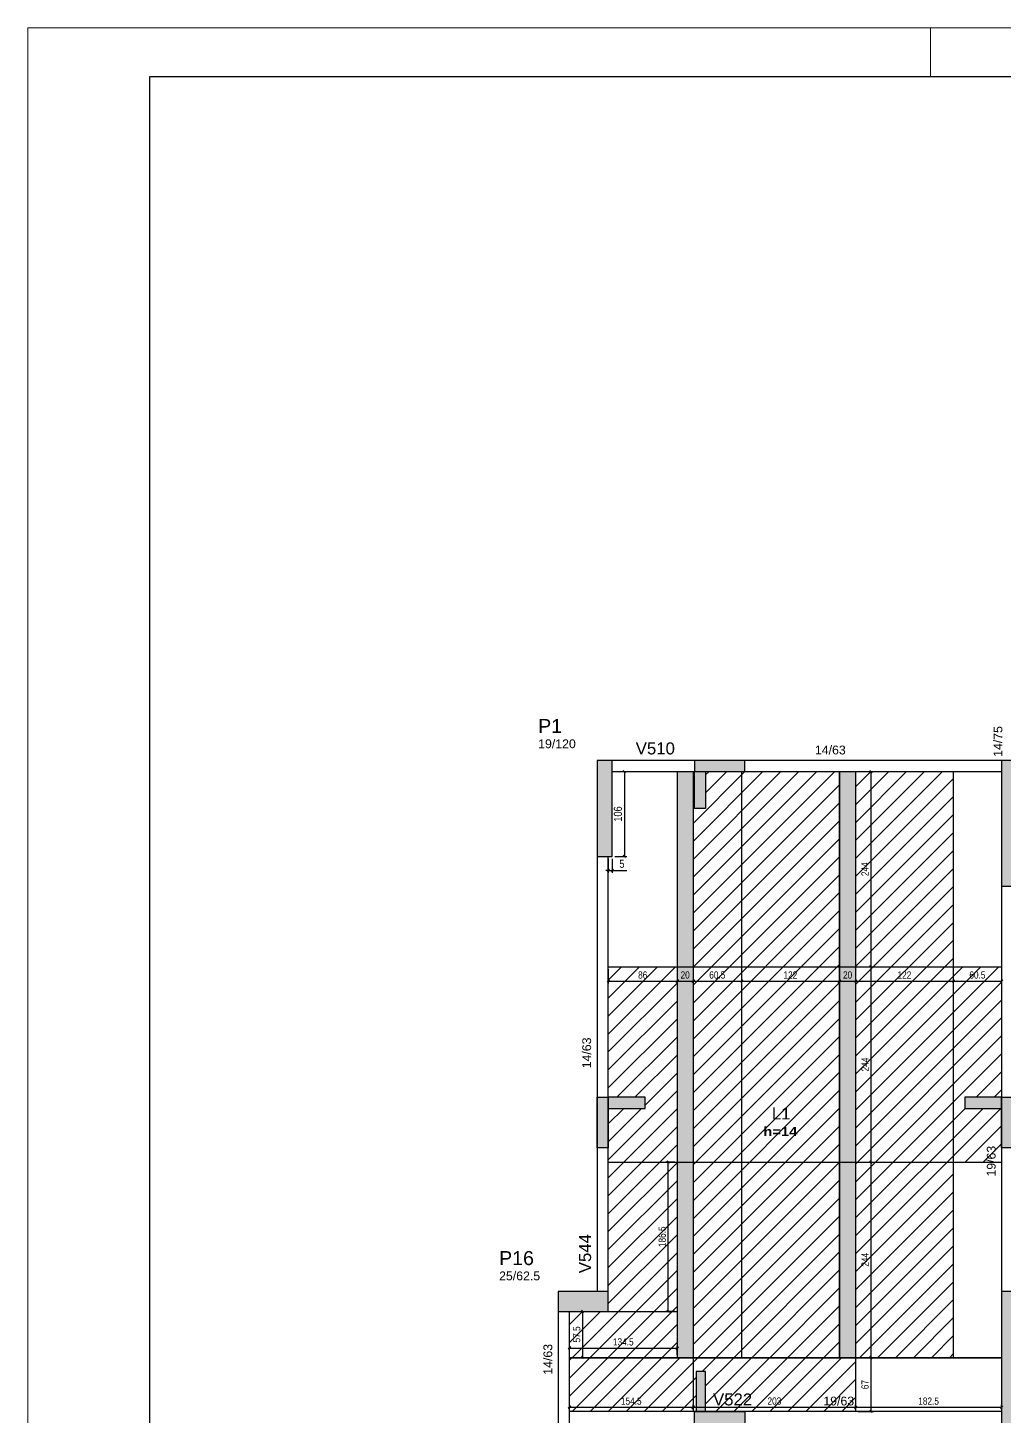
# Model space of a CAD drawing. Extents: x 3022 to 8661, y -614 to 3008.
# Drawn here: x 3023 to 4243, y 1273 to 3008 of the extents above; entities that cross this region are included whole.
import ezdxf

# ---------------------------------------------------------------- set-up
doc = ezdxf.new("R2010")
doc.units = 0
doc.header["$PDMODE"] = 34
for name, color, linetype in [('COTA', 241, 'Continuous'), ('MTH-DIM-PILAR', 3, 'Continuous'), ('MTH-DIM-VIGA', 3, 'Continuous'), ('MTH-FACE-VIGA', 7, 'Continuous'), ('MTH-LINHA-SEÇÃO', 16, 'Continuous'), ('MTH-PILAR-SEGUE', 5, 'Continuous'), ('MTH-SOMBRA21', 150, 'Continuous'), ('MTH-SOMBRA25', 253, 'Continuous'), ('MTH-TIT1-PILAR', 5, 'Continuous'), ('MTH-TIT1-VIGA', 5, 'Continuous'), ('MTH-TXT-NEGRITO', 5, 'Continuous'), ('Painéis', 200, 'Continuous')]:
    doc.layers.add(name, color=color, linetype=linetype)
doc.layers.add('FOLHA', color=255, linetype='Continuous', lineweight=5)
doc.layers.add('Hachura', color=251, linetype='Continuous', lineweight=9)
doc.styles.add('COTA TECNICA', font='techl___.ttf', dxfattribs={"height": 10})
doc.styles.add('COTA TECNICA-50', font='techl___.ttf', dxfattribs={"height": 9})
doc.styles.add('TQS_ARIAL', font='arial.ttf')
doc.styles.add('TQS_ARIAL_BLACK', font='ariblk.ttf')
doc.dimstyles.new('COTA PAINEL-50', dxfattribs={"dimtxt": 9, "dimasz": 3, "dimexe": 3, "dimexo": 3, "dimgap": 3, "dimtad": 1, "dimdec": 1, "dimzin": 12, "dimdsep": 46, "dimtxsty": 'COTA TECNICA-50', "dimblk1": 'OBLIQUE', "dimblk2": 'OBLIQUE', "dimsah": 1, "dimcen": 0.9, "dimclrd": 4, "dimclre": 4, "dimclrt": 240, "dimadec": 1, "dimazin": 3, "dimtfac": 1, "dimtdec": 1, "dimtmove": 0, "dimatfit": 3, "dimfxl": 1, "dimtolj": 1, "dimtzin": 12, "dimarcsym": 0})
doc.dimstyles.new('PAINEL', dxfattribs={"dimtxt": 10, "dimasz": 3, "dimexe": 3, "dimexo": 3, "dimgap": 3, "dimtad": 1, "dimdec": 1, "dimzin": 12, "dimdsep": 46, "dimtxsty": 'COTA TECNICA', "dimblk1": 'OBLIQUE', "dimblk2": 'OBLIQUE', "dimsah": 1, "dimcen": 0.9, "dimclrd": 4, "dimclre": 4, "dimclrt": 240, "dimadec": 1, "dimazin": 3, "dimtfac": 1, "dimtdec": 1, "dimtmove": 0, "dimatfit": 3, "dimfxl": 1, "dimtolj": 1, "dimtzin": 12, "dimarcsym": 0})

# ---------------------------------------------------------------- blocks, each defined once
blk = doc.blocks.new('_Oblique')
at = {"color": 0, "linetype": 'ByBlock', "lineweight": -2}
blk.add_line((-0.5, -0.5), (0.5, 0.5), dxfattribs=at)
blk = doc.blocks.new('*D33')
at = {"layer": 'COTA', "color": 4, "lineweight": -2, "transparency": 16777216}
for p, q in [((3748.4, 1831.2), (3748.4, 1813.4)), ((3834.4, 1831.2), (3834.4, 1813.4)), ((3748.4, 1816.4), (3834.4, 1816.4))]:
    blk.add_line(p, q, dxfattribs=at)
at = {"layer": 'Defpoints', "color": 0, "transparency": 16777216}
for p in [(3748.4, 1834.2), (3834.4, 1834.2), (3834.4, 1816.4)]:
    blk.add_point(p, dxfattribs=at)
at = {"layer": 'COTA', "color": 4, "lineweight": -2, "transparency": 16777216, "xscale": 3, "yscale": 3, "zscale": 3, "rotation": 180}
blk.add_blockref('_Oblique', (3748.4, 1816.4), dxfattribs=at)
at = {"layer": 'COTA', "color": 4, "lineweight": -2, "transparency": 16777216, "xscale": 3, "yscale": 3, "zscale": 3}
blk.add_blockref('_Oblique', (3834.4, 1816.4), dxfattribs=at)
at = {"layer": 'COTA', "color": 240, "transparency": 16777216, "insert": (3791.4, 1824), "char_height": 9, "attachment_point": 5, "style": 'COTA TECNICA-50'}
blk.add_mtext('\\A1;86', dxfattribs=at)
blk = doc.blocks.new('*D34')
at = {"layer": 'COTA', "color": 4, "lineweight": -2, "transparency": 16777216}
for p, q in [((3834.4, 1831.2), (3834.4, 1813.4)), ((3854.4, 1831.2), (3854.4, 1813.4)), ((3834.4, 1816.4), (3854.4, 1816.4))]:
    blk.add_line(p, q, dxfattribs=at)
at = {"layer": 'Defpoints', "color": 0, "transparency": 16777216}
for p in [(3834.4, 1834.2), (3854.4, 1834.2), (3854.4, 1816.4)]:
    blk.add_point(p, dxfattribs=at)
at = {"layer": 'COTA', "color": 4, "lineweight": -2, "transparency": 16777216, "xscale": 3, "yscale": 3, "zscale": 3, "rotation": 180}
blk.add_blockref('_Oblique', (3834.4, 1816.4), dxfattribs=at)
at = {"layer": 'COTA', "color": 4, "lineweight": -2, "transparency": 16777216, "xscale": 3, "yscale": 3, "zscale": 3}
blk.add_blockref('_Oblique', (3854.4, 1816.4), dxfattribs=at)
at = {"layer": 'COTA', "color": 240, "transparency": 16777216, "insert": (3844.4, 1824), "char_height": 9, "attachment_point": 5, "style": 'COTA TECNICA-50'}
blk.add_mtext('\\A1;20', dxfattribs=at)
blk = doc.blocks.new('*D35')
at = {"layer": 'COTA', "color": 4, "lineweight": -2, "transparency": 16777216}
for p, q in [((3854.4, 1831.2), (3854.4, 1813.4)), ((3914.9, 1831.2), (3914.9, 1813.4)), ((3854.4, 1816.4), (3914.9, 1816.4))]:
    blk.add_line(p, q, dxfattribs=at)
at = {"layer": 'Defpoints', "color": 0, "transparency": 16777216}
for p in [(3854.4, 1834.2), (3914.9, 1834.2), (3914.9, 1816.4)]:
    blk.add_point(p, dxfattribs=at)
at = {"layer": 'COTA', "color": 4, "lineweight": -2, "transparency": 16777216, "xscale": 3, "yscale": 3, "zscale": 3, "rotation": 180}
blk.add_blockref('_Oblique', (3854.4, 1816.4), dxfattribs=at)
at = {"layer": 'COTA', "color": 4, "lineweight": -2, "transparency": 16777216, "xscale": 3, "yscale": 3, "zscale": 3}
blk.add_blockref('_Oblique', (3914.9, 1816.4), dxfattribs=at)
at = {"layer": 'COTA', "color": 240, "transparency": 16777216, "insert": (3884.6, 1824), "char_height": 9, "attachment_point": 5, "style": 'COTA TECNICA-50'}
blk.add_mtext('\\A1;60.5', dxfattribs=at)
blk = doc.blocks.new('*D36')
at = {"layer": 'COTA', "color": 4, "lineweight": -2, "transparency": 16777216}
for p, q in [((3914.9, 1831.2), (3914.9, 1813.4)), ((4036.9, 1831.2), (4036.9, 1813.4)), ((3914.9, 1816.4), (4036.9, 1816.4))]:
    blk.add_line(p, q, dxfattribs=at)
at = {"layer": 'Defpoints', "color": 0, "transparency": 16777216}
for p in [(3914.9, 1834.2), (4036.9, 1834.2), (4036.9, 1816.4)]:
    blk.add_point(p, dxfattribs=at)
at = {"layer": 'COTA', "color": 4, "lineweight": -2, "transparency": 16777216, "xscale": 3, "yscale": 3, "zscale": 3, "rotation": 180}
blk.add_blockref('_Oblique', (3914.9, 1816.4), dxfattribs=at)
at = {"layer": 'COTA', "color": 4, "lineweight": -2, "transparency": 16777216, "xscale": 3, "yscale": 3, "zscale": 3}
blk.add_blockref('_Oblique', (4036.9, 1816.4), dxfattribs=at)
at = {"layer": 'COTA', "color": 240, "transparency": 16777216, "insert": (3975.9, 1824), "char_height": 9, "attachment_point": 5, "style": 'COTA TECNICA-50'}
blk.add_mtext('\\A1;122', dxfattribs=at)
blk = doc.blocks.new('*D37')
at = {"layer": 'COTA', "color": 4, "lineweight": -2, "transparency": 16777216}
for p, q in [((4037.4, 1831.2), (4037.4, 1813.4)), ((4057.4, 1831.2), (4057.4, 1813.4)), ((4037.4, 1816.4), (4057.4, 1816.4))]:
    blk.add_line(p, q, dxfattribs=at)
at = {"layer": 'Defpoints', "color": 0, "transparency": 16777216}
for p in [(4037.4, 1834.2), (4057.4, 1834.2), (4057.4, 1816.4)]:
    blk.add_point(p, dxfattribs=at)
at = {"layer": 'COTA', "color": 4, "lineweight": -2, "transparency": 16777216, "xscale": 3, "yscale": 3, "zscale": 3, "rotation": 180}
blk.add_blockref('_Oblique', (4037.4, 1816.4), dxfattribs=at)
at = {"layer": 'COTA', "color": 4, "lineweight": -2, "transparency": 16777216, "xscale": 3, "yscale": 3, "zscale": 3}
blk.add_blockref('_Oblique', (4057.4, 1816.4), dxfattribs=at)
at = {"layer": 'COTA', "color": 240, "transparency": 16777216, "insert": (4047.4, 1824), "char_height": 9, "attachment_point": 5, "style": 'COTA TECNICA-50'}
blk.add_mtext('\\A1;20', dxfattribs=at)
blk = doc.blocks.new('*D38')
at = {"layer": 'COTA', "color": 4, "lineweight": -2, "transparency": 16777216}
for p, q in [((4057.4, 1831.2), (4057.4, 1813.4)), ((4179.4, 1831.2), (4179.4, 1813.4)), ((4057.4, 1816.4), (4179.4, 1816.4))]:
    blk.add_line(p, q, dxfattribs=at)
at = {"layer": 'Defpoints', "color": 0, "transparency": 16777216}
for p in [(4057.4, 1834.2), (4179.4, 1834.2), (4179.4, 1816.4)]:
    blk.add_point(p, dxfattribs=at)
at = {"layer": 'COTA', "color": 4, "lineweight": -2, "transparency": 16777216, "xscale": 3, "yscale": 3, "zscale": 3, "rotation": 180}
blk.add_blockref('_Oblique', (4057.4, 1816.4), dxfattribs=at)
at = {"layer": 'COTA', "color": 4, "lineweight": -2, "transparency": 16777216, "xscale": 3, "yscale": 3, "zscale": 3}
blk.add_blockref('_Oblique', (4179.4, 1816.4), dxfattribs=at)
at = {"layer": 'COTA', "color": 240, "transparency": 16777216, "insert": (4118.4, 1824), "char_height": 9, "attachment_point": 5, "style": 'COTA TECNICA-50'}
blk.add_mtext('\\A1;122', dxfattribs=at)
blk = doc.blocks.new('*D39')
at = {"layer": 'COTA', "color": 4, "lineweight": -2, "transparency": 16777216}
for p, q in [((4179.4, 1831.2), (4179.4, 1813.4)), ((4239.9, 1831.2), (4239.9, 1813.4)), ((4179.4, 1816.4), (4239.9, 1816.4))]:
    blk.add_line(p, q, dxfattribs=at)
at = {"layer": 'Defpoints', "color": 0, "transparency": 16777216}
for p in [(4179.4, 1834.2), (4239.9, 1834.2), (4239.9, 1816.4)]:
    blk.add_point(p, dxfattribs=at)
at = {"layer": 'COTA', "color": 4, "lineweight": -2, "transparency": 16777216, "xscale": 3, "yscale": 3, "zscale": 3, "rotation": 180}
blk.add_blockref('_Oblique', (4179.4, 1816.4), dxfattribs=at)
at = {"layer": 'COTA', "color": 4, "lineweight": -2, "transparency": 16777216, "xscale": 3, "yscale": 3, "zscale": 3}
blk.add_blockref('_Oblique', (4239.9, 1816.4), dxfattribs=at)
at = {"layer": 'COTA', "color": 240, "transparency": 16777216, "insert": (4209.6, 1824), "char_height": 9, "attachment_point": 5, "style": 'COTA TECNICA-50'}
blk.add_mtext('\\A1;60.5', dxfattribs=at)
blk = doc.blocks.new('*D40')
at = {"layer": 'COTA', "color": 4, "lineweight": -2, "transparency": 16777216}
for p, q in [((3831.4, 1590.2), (3820.4, 1590.2)), ((3823.4, 1403.7), (3823.4, 1590.2)), ((3831.4, 1403.7), (3820.4, 1403.7))]:
    blk.add_line(p, q, dxfattribs=at)
at = {"layer": 'Defpoints', "color": 0, "transparency": 16777216}
for p in [(3823.4, 1590.2), (3834.4, 1590.2), (3834.4, 1403.7)]:
    blk.add_point(p, dxfattribs=at)
at = {"layer": 'COTA', "color": 4, "lineweight": -2, "transparency": 16777216, "xscale": 3, "yscale": 3, "zscale": 3}
for p, rotation in [((3823.4, 1590.2), 90), ((3823.4, 1403.7), 270)]:
    blk.add_blockref('_Oblique', p, dxfattribs=dict(at, rotation=rotation))
at = {"layer": 'COTA', "color": 240, "transparency": 16777216, "insert": (3815.8, 1496.9), "char_height": 9, "attachment_point": 5, "rotation": 90, "style": 'COTA TECNICA-50'}
blk.add_mtext('\\A1;186.5', dxfattribs=at)
blk = doc.blocks.new('*D41')
at = {"layer": 'COTA', "color": 4, "lineweight": -2, "transparency": 16777216}
for p, q in [((3699.9, 1349.2), (3699.9, 1360.8)), ((3699.9, 1357.8), (3834.4, 1357.8)), ((3834.4, 1349.2), (3834.4, 1360.8))]:
    blk.add_line(p, q, dxfattribs=at)
at = {"layer": 'Defpoints', "color": 0, "transparency": 16777216}
for p in [(3834.4, 1357.8), (3699.9, 1346.2), (3834.4, 1346.2)]:
    blk.add_point(p, dxfattribs=at)
at = {"layer": 'COTA', "color": 4, "lineweight": -2, "transparency": 16777216, "xscale": 3, "yscale": 3, "zscale": 3, "rotation": 180}
blk.add_blockref('_Oblique', (3699.9, 1357.8), dxfattribs=at)
at = {"layer": 'COTA', "color": 4, "lineweight": -2, "transparency": 16777216, "xscale": 3, "yscale": 3, "zscale": 3}
blk.add_blockref('_Oblique', (3834.4, 1357.8), dxfattribs=at)
at = {"layer": 'COTA', "color": 240, "transparency": 16777216, "insert": (3767.1, 1365.5), "char_height": 9, "attachment_point": 5, "style": 'COTA TECNICA-50'}
blk.add_mtext('\\A1;134.5', dxfattribs=at)
blk = doc.blocks.new('*D42')
at = {"layer": 'COTA', "color": 4, "lineweight": -2, "transparency": 16777216}
for p, q in [((3699.9, 1281.7), (3699.9, 1286.9)), ((3699.9, 1283.9), (3854.4, 1283.9)), ((3854.4, 1281.7), (3854.4, 1286.9))]:
    blk.add_line(p, q, dxfattribs=at)
at = {"layer": 'Defpoints', "color": 0, "transparency": 16777216}
for p in [(3854.4, 1283.9), (3699.9, 1278.7), (3854.4, 1278.7)]:
    blk.add_point(p, dxfattribs=at)
at = {"layer": 'COTA', "color": 4, "lineweight": -2, "transparency": 16777216, "xscale": 3, "yscale": 3, "zscale": 3, "rotation": 180}
blk.add_blockref('_Oblique', (3699.9, 1283.9), dxfattribs=at)
at = {"layer": 'COTA', "color": 4, "lineweight": -2, "transparency": 16777216, "xscale": 3, "yscale": 3, "zscale": 3}
blk.add_blockref('_Oblique', (3854.4, 1283.9), dxfattribs=at)
at = {"layer": 'COTA', "color": 240, "transparency": 16777216, "insert": (3777.1, 1291.5), "char_height": 9, "attachment_point": 5, "style": 'COTA TECNICA-50'}
blk.add_mtext('\\A1;154.5', dxfattribs=at)
blk = doc.blocks.new('*D43')
at = {"layer": 'COTA', "color": 4, "lineweight": -2, "transparency": 16777216}
for p, q in [((3854.4, 1281.7), (3854.4, 1286.9)), ((3854.4, 1283.9), (4057.4, 1283.9)), ((4057.4, 1281.7), (4057.4, 1286.9))]:
    blk.add_line(p, q, dxfattribs=at)
at = {"layer": 'Defpoints', "color": 0, "transparency": 16777216}
for p in [(4057.4, 1283.9), (3854.4, 1278.7), (4057.4, 1278.7)]:
    blk.add_point(p, dxfattribs=at)
at = {"layer": 'COTA', "color": 4, "lineweight": -2, "transparency": 16777216, "xscale": 3, "yscale": 3, "zscale": 3, "rotation": 180}
blk.add_blockref('_Oblique', (3854.4, 1283.9), dxfattribs=at)
at = {"layer": 'COTA', "color": 4, "lineweight": -2, "transparency": 16777216, "xscale": 3, "yscale": 3, "zscale": 3}
blk.add_blockref('_Oblique', (4057.4, 1283.9), dxfattribs=at)
at = {"layer": 'COTA', "color": 240, "transparency": 16777216, "insert": (3955.9, 1291.6), "char_height": 9, "attachment_point": 5, "style": 'COTA TECNICA-50'}
blk.add_mtext('\\A1;203', dxfattribs=at)
blk = doc.blocks.new('*D44')
at = {"layer": 'COTA', "color": 4, "lineweight": -2, "transparency": 16777216}
for p, q in [((4057.4, 1281.7), (4057.4, 1286.9)), ((4057.4, 1283.9), (4239.9, 1283.9)), ((4239.9, 1281.7), (4239.9, 1286.9))]:
    blk.add_line(p, q, dxfattribs=at)
at = {"layer": 'Defpoints', "color": 0, "transparency": 16777216}
for p in [(4239.9, 1283.9), (4057.4, 1278.7), (4239.9, 1278.7)]:
    blk.add_point(p, dxfattribs=at)
at = {"layer": 'COTA', "color": 4, "lineweight": -2, "transparency": 16777216, "xscale": 3, "yscale": 3, "zscale": 3, "rotation": 180}
blk.add_blockref('_Oblique', (4057.4, 1283.9), dxfattribs=at)
at = {"layer": 'COTA', "color": 4, "lineweight": -2, "transparency": 16777216, "xscale": 3, "yscale": 3, "zscale": 3}
blk.add_blockref('_Oblique', (4239.9, 1283.9), dxfattribs=at)
at = {"layer": 'COTA', "color": 240, "transparency": 16777216, "insert": (4148.6, 1291.5), "char_height": 9, "attachment_point": 5, "style": 'COTA TECNICA-50'}
blk.add_mtext('\\A1;182.5', dxfattribs=at)
blk = doc.blocks.new('*D45')
at = {"layer": 'COTA', "color": 4, "lineweight": -2, "transparency": 16777216}
for p, q in [((4060.4, 1345.7), (4079.8, 1345.7)), ((4076.8, 1278.7), (4076.8, 1345.7)), ((4060.4, 1278.7), (4079.8, 1278.7))]:
    blk.add_line(p, q, dxfattribs=at)
at = {"layer": 'Defpoints', "color": 0, "transparency": 16777216}
for p in [(4057.4, 1345.7), (4076.8, 1345.7), (4057.4, 1278.7)]:
    blk.add_point(p, dxfattribs=at)
at = {"layer": 'COTA', "color": 4, "lineweight": -2, "transparency": 16777216, "xscale": 3, "yscale": 3, "zscale": 3}
for p, rotation in [((4076.8, 1345.7), 90), ((4076.8, 1278.7), 270)]:
    blk.add_blockref('_Oblique', p, dxfattribs=dict(at, rotation=rotation))
at = {"layer": 'COTA', "color": 240, "transparency": 16777216, "insert": (4069.2, 1312.2), "char_height": 9, "attachment_point": 5, "rotation": 90, "style": 'COTA TECNICA-50'}
blk.add_mtext('\\A1;67', dxfattribs=at)
blk = doc.blocks.new('*D46')
at = {"layer": 'COTA', "color": 4, "lineweight": -2, "transparency": 16777216}
for p, q in [((4076.8, 1346.2), (4076.8, 1590.2)), ((4060.4, 1346.2), (4079.8, 1346.2))]:
    blk.add_line(p, q, dxfattribs=at)
at = {"layer": 'Defpoints', "color": 0, "transparency": 16777216}
for p in [(4076.8, 1590.2), (4076.8, 1590.2), (4057.4, 1346.2)]:
    blk.add_point(p, dxfattribs=at)
at = {"layer": 'COTA', "color": 4, "lineweight": -2, "transparency": 16777216, "xscale": 3, "yscale": 3, "zscale": 3}
for p, rotation in [((4076.8, 1590.2), 90), ((4076.8, 1346.2), 270)]:
    blk.add_blockref('_Oblique', p, dxfattribs=dict(at, rotation=rotation))
at = {"layer": 'COTA', "color": 240, "transparency": 16777216, "insert": (4069.2, 1468.2), "char_height": 9, "attachment_point": 5, "rotation": 90, "style": 'COTA TECNICA-50'}
blk.add_mtext('\\A1;244', dxfattribs=at)
blk = doc.blocks.new('*D47')
at = {"layer": 'COTA', "color": 4, "lineweight": -2, "transparency": 16777216}
blk.add_line((4076.8, 1590.2), (4076.8, 1834.2), dxfattribs=at)
at = {"layer": 'Defpoints', "color": 0, "transparency": 16777216}
for p in [(4076.8, 1834.2), (4076.8, 1834.2), (4076.8, 1590.2)]:
    blk.add_point(p, dxfattribs=at)
at = {"layer": 'COTA', "color": 4, "lineweight": -2, "transparency": 16777216, "xscale": 3, "yscale": 3, "zscale": 3}
for p, rotation in [((4076.8, 1834.2), 90), ((4076.8, 1590.2), 270)]:
    blk.add_blockref('_Oblique', p, dxfattribs=dict(at, rotation=rotation))
at = {"layer": 'COTA', "color": 240, "transparency": 16777216, "insert": (4069.2, 1712.2), "char_height": 9, "attachment_point": 5, "rotation": 90, "style": 'COTA TECNICA-50'}
blk.add_mtext('\\A1;244', dxfattribs=at)
blk = doc.blocks.new('*D48')
at = {"layer": 'COTA', "color": 4, "lineweight": -2, "transparency": 16777216}
blk.add_line((4076.8, 1834.2), (4076.8, 2078.2), dxfattribs=at)
at = {"layer": 'Defpoints', "color": 0, "transparency": 16777216}
for p in [(4076.8, 2078.2), (4076.8, 2078.2), (4076.8, 1834.2)]:
    blk.add_point(p, dxfattribs=at)
at = {"layer": 'COTA', "color": 4, "lineweight": -2, "transparency": 16777216, "xscale": 3, "yscale": 3, "zscale": 3}
for p, rotation in [((4076.8, 2078.2), 90), ((4076.8, 1834.2), 270)]:
    blk.add_blockref('_Oblique', p, dxfattribs=dict(at, rotation=rotation))
at = {"layer": 'COTA', "color": 240, "transparency": 16777216, "insert": (4069.2, 1956.2), "char_height": 9, "attachment_point": 5, "rotation": 90, "style": 'COTA TECNICA-50'}
blk.add_mtext('\\A1;244', dxfattribs=at)
blk = doc.blocks.new('*D49')
at = {"layer": 'COTA', "color": 4, "lineweight": -2, "transparency": 16777216}
for p, q in [((3702.9, 1403.7), (3719.5, 1403.7)), ((3716.5, 1346.2), (3716.5, 1403.7)), ((3702.9, 1346.2), (3719.5, 1346.2))]:
    blk.add_line(p, q, dxfattribs=at)
at = {"layer": 'Defpoints', "color": 0, "transparency": 16777216}
for p in [(3699.9, 1403.7), (3716.5, 1403.7), (3699.9, 1346.2)]:
    blk.add_point(p, dxfattribs=at)
at = {"layer": 'COTA', "color": 4, "lineweight": -2, "transparency": 16777216, "xscale": 3, "yscale": 3, "zscale": 3}
for p, rotation in [((3716.5, 1403.7), 90), ((3716.5, 1346.2), 270)]:
    blk.add_blockref('_Oblique', p, dxfattribs=dict(at, rotation=rotation))
at = {"layer": 'COTA', "color": 240, "transparency": 16777216, "insert": (3708.9, 1374.9), "char_height": 9, "attachment_point": 5, "rotation": 90, "style": 'COTA TECNICA-50'}
blk.add_mtext('\\A1;57.5', dxfattribs=at)
blk = doc.blocks.new('*D50')
at = {"layer": 'COTA', "color": 4, "lineweight": -2, "transparency": 16777216}
for p, q in [((3756.4, 2078.2), (3771.5, 2078.2)), ((3768.5, 2078.2), (3768.5, 1972.2)), ((3756.4, 1972.2), (3771.5, 1972.2))]:
    blk.add_line(p, q, dxfattribs=at)
at = {"layer": 'Defpoints', "color": 0, "transparency": 16777216}
for p in [(3753.4, 2078.2), (3753.4, 1972.2), (3768.5, 1972.2)]:
    blk.add_point(p, dxfattribs=at)
at = {"layer": 'COTA', "color": 4, "lineweight": -2, "transparency": 16777216, "xscale": 3, "yscale": 3, "zscale": 3}
for p, rotation in [((3768.5, 2078.2), 90), ((3768.5, 1972.2), 270)]:
    blk.add_blockref('_Oblique', p, dxfattribs=dict(at, rotation=rotation))
at = {"layer": 'COTA', "color": 240, "transparency": 16777216, "insert": (3760.4, 2025.2), "char_height": 10, "attachment_point": 5, "rotation": 90, "style": 'COTA TECNICA'}
blk.add_mtext('\\A1;106', dxfattribs=at)
blk = doc.blocks.new('*D51')
at = {"layer": 'COTA', "color": 4, "lineweight": -2, "transparency": 16777216}
for p, q in [((3748.4, 1969.2), (3748.4, 1951.8)), ((3753.4, 1969.2), (3753.4, 1951.8)), ((3748.4, 1954.8), (3745.4, 1954.8)), ((3748.4, 1954.8), (3753.4, 1954.8)), ((3753.4, 1954.8), (3771.5, 1954.8))]:
    blk.add_line(p, q, dxfattribs=at)
at = {"layer": 'Defpoints', "color": 0, "transparency": 16777216}
for p in [(3748.4, 1972.2), (3753.4, 1972.2), (3753.4, 1954.8)]:
    blk.add_point(p, dxfattribs=at)
at = {"layer": 'COTA', "color": 4, "lineweight": -2, "transparency": 16777216, "xscale": 3, "yscale": 3, "zscale": 3}
blk.add_blockref('_Oblique', (3748.4, 1954.8), dxfattribs=at)
at = {"layer": 'COTA', "color": 4, "lineweight": -2, "transparency": 16777216, "xscale": 3, "yscale": 3, "zscale": 3, "rotation": 180}
blk.add_blockref('_Oblique', (3753.4, 1954.8), dxfattribs=at)
at = {"layer": 'COTA', "color": 240, "transparency": 16777216, "insert": (3765.4, 1962.9), "char_height": 10, "attachment_point": 5, "style": 'COTA TECNICA'}
blk.add_mtext('\\A1;5', dxfattribs=at)

msp = doc.modelspace()

# ---------------------------------------------------------------- hatches: boundary and pattern name
at = {"layer": 'Hachura', "linetype": 'ByBlock'}
h = msp.add_hatch(dxfattribs=at)
h.set_pattern_fill('ANSI31', color=256, scale=5)
h.paths.add_polyline_path([(3914.87, 1834.17), (4036.87, 1834.17), (4036.87, 2078.17), (3914.87, 2078.17)])
h.paths.add_polyline_path([(4036.87, 1834.17), (3914.87, 1834.17), (3914.87, 1590.17), (4036.87, 1590.17)])
h.paths.add_polyline_path([(4036.87, 1590.17), (3914.87, 1590.17), (3914.87, 1346.17), (4036.87, 1346.17)])
h.paths.add_polyline_path([(3854.37, 1345.67), (3854.37, 1278.67), (3858.02, 1278.67), (3858.02, 1328.67), (3870.02, 1328.67), (3870.02, 1278.67), (3919.02, 1278.67), (4057.37, 1278.67), (4057.37, 1345.67)])
h.paths.add_polyline_path([(3699.87, 1345.67), (3699.87, 1278.67), (3854.37, 1278.67), (3854.37, 1345.67)])
h.paths.add_polyline_path([(3748.37, 1403.67), (3699.87, 1403.67), (3699.87, 1346.17), (3834.37, 1346.17), (3834.37, 1403.67)])
h.paths.add_polyline_path([(3748.37, 1428.67), (3748.37, 1403.67), (3834.37, 1403.67), (3834.37, 1590.17), (3748.37, 1590.17)])
h.paths.add_polyline_path([(3748.37, 1671.24), (3794.37, 1671.24), (3794.37, 1657.24), (3748.37, 1657.24), (3748.37, 1608.24), (3748.37, 1590.17), (3834.37, 1590.17), (3834.37, 1834.17), (3748.37, 1834.17)])
h.paths.add_polyline_path([(3854.37, 1834.17), (3914.87, 1834.17), (3914.87, 2078.17), (3870.02, 2078.17), (3870.02, 2032.17), (3856.02, 2032.17), (3856.02, 2078.17), (3854.37, 2078.17)])
h.paths.add_polyline_path([(3914.87, 1834.17), (3854.37, 1834.17), (3854.37, 1590.17), (3914.87, 1590.17)])
h.paths.add_polyline_path([(3854.37, 1346.17), (3914.87, 1346.17), (3914.87, 1590.17), (3854.37, 1590.17)])
h.paths.add_polyline_path([(4179.37, 1590.17), (4057.37, 1590.17), (4057.37, 1346.17), (4179.37, 1346.17)])
h.paths.add_polyline_path([(4179.37, 1834.17), (4057.37, 1834.17), (4057.37, 1590.17), (4179.37, 1590.17)])
h.paths.add_polyline_path([(4057.37, 1834.17), (4179.37, 1834.17), (4179.37, 2078.17), (4057.37, 2078.17)])
h.paths.add_polyline_path([(4239.87, 1834.17), (4179.37, 1834.17), (4179.37, 1590.17), (4239.87, 1590.17), (4239.87, 1657.24), (4193.87, 1657.24), (4193.87, 1671.24), (4239.87, 1671.24)])
at = {"layer": 'Hachura'}
h = msp.add_hatch(color=256, dxfattribs=at)
h.dxf.hatch_style = 1
h.paths.add_polyline_path([(3854.37, 2078.17), (3834.37, 2078.17), (3834.37, 1834.17), (3854.37, 1834.17)])
h.paths.add_polyline_path([(3854.37, 1834.17), (3834.37, 1834.17), (3834.37, 1590.17), (3854.37, 1590.17)])
h.paths.add_polyline_path([(3854.37, 1590.17), (3834.37, 1590.17), (3834.37, 1346.17), (3854.37, 1346.17)])
h.paths.add_polyline_path([(4057.37, 1590.17), (4037.37, 1590.17), (4037.37, 1346.17), (4057.37, 1346.17)])
h.paths.add_polyline_path([(4057.37, 1834.17), (4037.37, 1834.17), (4037.37, 1590.17), (4057.37, 1590.17)])
h.paths.add_polyline_path([(4057.37, 2078.17), (4037.37, 2078.17), (4037.37, 1834.17), (4057.37, 1834.17)])

# ---------------------------------------------------------------- linework, layer by layer
at = {"color": 30}
for p, q in [((3175.4, 2946.69), (8600.49, 2946.69)), ((3175.4, -552.63), (3175.4, 2946.69))]:
    msp.add_line(p, q, dxfattribs=at)
at = {"layer": 'FOLHA'}
for p, q in [((3022.99, 3007.66), (8661.45, 3007.66)), ((3022.99, 3007.66), (3022.99, 2946.69)), ((4150.82, 3007.66), (4150.82, 2946.69))]:
    msp.add_line(p, q, dxfattribs=at)
at = {"layer": 'FOLHA', "lineweight": 5}
msp.add_line((3022.99, -613.6), (3022.99, 3007.66), dxfattribs=at)
at = {"layer": 'MTH-FACE-VIGA', "linetype": 'Continuous'}
for p, q in [((4239.87, 2092.17), (3753.37, 2092.17)), ((3753.37, 2078.17), (4239.87, 2078.17)), ((3734.37, 1972.17), (3734.37, 1428.67)), ((3748.37, 1428.67), (3748.37, 1972.17)), ((4239.87, 1935.17), (4239.87, 1428.67)), ((3685.87, 1403.67), (3685.87, 1134.67)), ((3699.87, 1134.67), (3699.87, 1403.67)), ((4239.87, 1278.67), (3699.87, 1278.67))]:
    msp.add_line(p, q, dxfattribs=at)
at = {"layer": 'MTH-LINHA-SEÇÃO', "linetype": 'Continuous'}
for points in [[(3919.02, 2092.17), (3856.02, 2092.17), (3856.02, 2078.17), (3919.02, 2078.17), (3919.02, 2092.17)], [(3856.02, 2032.17), (3856.02, 2078.17), (3870.02, 2078.17), (3870.02, 2032.17), (3856.02, 2032.17)], [(3734.37, 1608.24), (3734.37, 1671.24), (3748.37, 1671.24), (3748.37, 1608.24), (3734.37, 1608.24)], [(3794.37, 1671.24), (3748.37, 1671.24), (3748.37, 1657.24), (3794.37, 1657.24), (3794.37, 1671.24)], [(4239.87, 1671.24), (4193.87, 1671.24), (4193.87, 1657.24), (4239.87, 1657.24), (4239.87, 1671.24)], [(4239.87, 1608.24), (4239.87, 1671.24), (4258.87, 1671.24), (4258.87, 1608.24), (4239.87, 1608.24)], [(3858.02, 1328.67), (3858.02, 1278.67), (3870.02, 1278.67), (3870.02, 1328.67), (3858.02, 1328.67)], [(3919.02, 1259.67), (3856.02, 1259.67), (3856.02, 1278.67), (3919.02, 1278.67), (3919.02, 1259.67)]]:
    msp.add_lwpolyline(points, dxfattribs=at)
at = {"layer": 'MTH-PILAR-SEGUE', "linetype": 'Continuous'}
for points in [[(3734.37, 1972.17), (3753.37, 1972.17), (3753.37, 2092.17), (3734.37, 2092.17), (3734.37, 1972.17)], [(4239.87, 1935.17), (4258.87, 1935.17), (4258.87, 2092.17), (4239.87, 2092.17), (4239.87, 1935.17)], [(3748.37, 1403.67), (3748.37, 1428.67), (3685.87, 1428.67), (3685.87, 1403.67), (3748.37, 1403.67)], [(4239.87, 1109.67), (4258.87, 1109.67), (4258.87, 1428.67), (4239.87, 1428.67), (4239.87, 1109.67)]]:
    msp.add_lwpolyline(points, dxfattribs=at)
at = {"layer": 'MTH-SOMBRA21', "linetype": 'Continuous'}
for points in [[(3919.02, 2092.17), (3856.02, 2092.17), (3856.02, 2078.17)], [(3919.02, 2092.17), (3856.02, 2078.17), (3919.02, 2078.17)], [(3919.02, 2092.17), (3919.02, 2078.17), (3919.02, 2092.17)], [(3856.02, 2032.17), (3856.02, 2078.17), (3870.02, 2078.17)], [(3856.02, 2032.17), (3870.02, 2078.17), (3870.02, 2032.17)], [(3856.02, 2032.17), (3870.02, 2032.17), (3856.02, 2032.17)], [(3734.37, 1608.24), (3734.37, 1671.24), (3748.37, 1671.24)], [(3734.37, 1608.24), (3748.37, 1671.24), (3748.37, 1608.24)], [(3794.37, 1671.24), (3748.37, 1671.24), (3748.37, 1657.24)], [(3794.37, 1671.24), (3748.37, 1657.24), (3794.37, 1657.24)], [(3794.37, 1671.24), (3794.37, 1657.24), (3794.37, 1671.24)], [(4239.87, 1671.24), (4193.87, 1671.24), (4193.87, 1657.24)], [(4239.87, 1671.24), (4193.87, 1657.24), (4239.87, 1657.24)], [(4239.87, 1671.24), (4239.87, 1657.24), (4239.87, 1671.24)], [(4239.87, 1608.24), (4239.87, 1671.24), (4258.87, 1671.24)], [(4239.87, 1608.24), (4258.87, 1671.24), (4258.87, 1608.24)], [(3734.37, 1608.24), (3748.37, 1608.24), (3734.37, 1608.24)], [(4239.87, 1608.24), (4258.87, 1608.24), (4239.87, 1608.24)], [(3858.02, 1328.67), (3858.02, 1278.67), (3870.02, 1278.67)], [(3858.02, 1328.67), (3870.02, 1278.67), (3870.02, 1328.67)], [(3858.02, 1328.67), (3870.02, 1328.67), (3858.02, 1328.67)], [(3919.02, 1259.67), (3856.02, 1259.67), (3856.02, 1278.67)], [(3919.02, 1259.67), (3856.02, 1278.67), (3919.02, 1278.67)], [(3919.02, 1259.67), (3919.02, 1278.67), (3919.02, 1259.67)]]:
    msp.add_solid(points, dxfattribs=at)
at = {"layer": 'MTH-SOMBRA25', "linetype": 'Continuous'}
for points in [[(3734.37, 1972.17), (3753.37, 1972.17), (3753.37, 2092.17)], [(3734.37, 1972.17), (3753.37, 2092.17), (3734.37, 2092.17)], [(3734.37, 1972.17), (3734.37, 2092.17), (3734.37, 1972.17)], [(4239.87, 1935.17), (4258.87, 1935.17), (4258.87, 2092.17)], [(4239.87, 1935.17), (4258.87, 2092.17), (4239.87, 2092.17)], [(4239.87, 1935.17), (4239.87, 2092.17), (4239.87, 1935.17)], [(3748.37, 1403.67), (3748.37, 1428.67), (3685.87, 1428.67)], [(3748.37, 1403.67), (3685.87, 1428.67), (3685.87, 1403.67)], [(4239.87, 1109.67), (4258.87, 1109.67), (4258.87, 1428.67)], [(4239.87, 1109.67), (4258.87, 1428.67), (4239.87, 1428.67)], [(4239.87, 1109.67), (4239.87, 1428.67), (4239.87, 1109.67)], [(3748.37, 1403.67), (3685.87, 1403.67), (3748.37, 1403.67)]]:
    msp.add_solid(points, dxfattribs=at)
at = {"layer": 'Painéis'}
for p, q in [((3834.37, 2078.17), (3834.37, 1346.17)), ((3854.37, 2078.17), (3854.37, 1278.67)), ((3914.87, 2078.17), (3914.87, 1346.17)), ((4036.87, 2078.17), (4036.87, 1346.17)), ((4037.37, 2078.17), (4037.37, 1346.17)), ((4057.37, 2078.17), (4057.37, 1278.67)), ((4179.37, 2078.17), (4179.37, 1346.17)), ((3748.37, 1834.17), (4239.87, 1834.17)), ((3748.37, 1590.17), (4239.87, 1590.17)), ((3748.37, 1403.67), (3834.37, 1403.67)), ((3699.87, 1346.17), (4239.87, 1346.17)), ((3699.87, 1345.67), (4239.87, 1345.67))]:
    msp.add_line(p, q, dxfattribs=at)

# ---------------------------------------------------------------- texts
at = {"layer": 'MTH-DIM-PILAR', "linetype": 'Continuous', "style": 'TQS_ARIAL'}
for s, p in [('19/120', (3660.78, 2107.44)), ('25/62.5', (3611.96, 1442.53))]:
    msp.add_text(s, height=11, dxfattribs=at).set_placement(p)
at = {"layer": 'MTH-DIM-VIGA', "linetype": 'Continuous', "style": 'TQS_ARIAL'}
for s, p in [('14/75', (4240.77, 2096.55)), ('14/63', (3726.87, 1707.42)), ('19/63', (4232.37, 1572.14)), ('14/63', (3678.37, 1324.53))]:
    msp.add_text(s, height=11, rotation=90, dxfattribs=at).set_placement(p)
for s, p in [('14/63', (4006.62, 2099.67)), ('19/63', (4017.12, 1286.17))]:
    msp.add_text(s, height=11, dxfattribs=at).set_placement(p)
at = {"layer": 'MTH-TIT1-PILAR', "linetype": 'Continuous', "style": 'TQS_ARIAL'}
for s, p in [('P1', (3660.78, 2126.44)), ('P16', (3611.96, 1461.53))]:
    msp.add_text(s, height=17.5, dxfattribs=at).set_placement(p)
at = {"layer": 'MTH-TIT1-VIGA', "linetype": 'Continuous', "style": 'TQS_ARIAL'}
for s, p in [('V510', (3782.66, 2099.67)), ('L1', (3952.79, 1643.46)), ('V522', (3879.24, 1286.17))]:
    msp.add_text(s, height=15, dxfattribs=at).set_placement(p)
msp.add_text('V544', height=15, rotation=90, dxfattribs=at).set_placement((3726.87, 1451.4))
at = {"layer": 'MTH-TXT-NEGRITO', "color": 3, "linetype": 'Continuous', "style": 'TQS_ARIAL_BLACK'}
msp.add_text('h=14', height=11.5, dxfattribs=at).set_placement((3942.2, 1622.67))

# ---------------------------------------------------------------- dimensions: what is measured, and where the dimension line sits
at = {"layer": 'COTA'}
for base, p1, p2, dimstyle, picture, middle in [((3768.51, 1972.17), (3753.37, 2078.17), (3753.37, 1972.17), 'PAINEL', '*D50', (3760.41, 2025.17)), ((3823.38, 1590.17), (3834.37, 1403.67), (3834.37, 1590.17), 'COTA PAINEL-50', '*D40', (3815.76, 1496.92)), ((3716.48, 1403.67), (3699.87, 1346.17), (3699.87, 1403.67), 'COTA PAINEL-50', '*D49', (3708.88, 1374.92)), ((4076.79, 1345.67), (4057.37, 1278.67), (4057.37, 1345.67), 'COTA PAINEL-50', '*D45', (4069.2, 1312.17))]:
    dim = msp.add_linear_dim(base=base, p1=p1, p2=p2, angle=90, dimstyle=dimstyle, dxfattribs=at)
    dim.commit()
    dim.dimension.update_dxf_attribs({"geometry": picture, "text_midpoint": middle})
for base, p1, p2, picture, middle in [((4076.79, 2078.17), (4076.79, 1834.17), (4076.79, 2078.17), '*D48', (4069.23, 1956.17)), ((4076.79, 1834.17), (4076.79, 1590.17), (4076.79, 1834.17), '*D47', (4069.23, 1712.17)), ((4076.79, 1590.17), (4057.37, 1346.17), (4076.79, 1590.17), '*D46', (4069.23, 1468.17))]:
    dim = msp.add_linear_dim(base=base, p1=p1, p2=p2, angle=90, dimstyle='COTA PAINEL-50', override={"dimtmove": 1}, dxfattribs=at)
    dim.commit()
    dim.dimension.update_dxf_attribs({"geometry": picture, "text_midpoint": middle})
for base, p1, p2, dimstyle, picture, middle in [((3753.37, 1954.83), (3748.37, 1972.17), (3753.37, 1972.17), 'PAINEL', '*D51', (3765.42, 1962.94)), ((3834.37, 1816.43), (3748.37, 1834.17), (3834.37, 1834.17), 'COTA PAINEL-50', '*D33', (3791.37, 1824.04)), ((4057.37, 1816.43), (4037.37, 1834.17), (4057.37, 1834.17), 'COTA PAINEL-50', '*D37', (4047.37, 1824.02)), ((3834.37, 1357.79), (3699.87, 1346.17), (3834.37, 1346.17), 'COTA PAINEL-50', '*D41', (3767.12, 1365.48)), ((3854.37, 1283.9), (3699.87, 1278.67), (3854.37, 1278.67), 'COTA PAINEL-50', '*D42', (3777.12, 1291.5))]:
    dim = msp.add_linear_dim(base=base, p1=p1, p2=p2, dimstyle=dimstyle, dxfattribs=at)
    dim.commit()
    dim.dimension.update_dxf_attribs({"geometry": picture, "text_midpoint": middle})
for base, p1, p2, picture, middle in [((3854.37, 1816.43), (3834.37, 1834.17), (3854.37, 1834.17), '*D34', (3844.37, 1824.02)), ((3914.87, 1816.43), (3854.37, 1834.17), (3914.87, 1834.17), '*D35', (3884.62, 1824.03)), ((4036.87, 1816.43), (3914.87, 1834.17), (4036.87, 1834.17), '*D36', (3975.87, 1823.98)), ((4179.37, 1816.43), (4057.37, 1834.17), (4179.37, 1834.17), '*D38', (4118.37, 1823.98)), ((4239.87, 1816.43), (4179.37, 1834.17), (4239.87, 1834.17), '*D39', (4209.62, 1824.03)), ((4057.37, 1283.9), (3854.37, 1278.67), (4057.37, 1278.67), '*D43', (3955.87, 1291.6)), ((4239.87, 1283.9), (4057.37, 1278.67), (4239.87, 1278.67), '*D44', (4148.62, 1291.52))]:
    dim = msp.add_linear_dim(base=base, p1=p1, p2=p2, dimstyle='COTA PAINEL-50', override={"dimtmove": 1}, dxfattribs=at)
    dim.commit()
    dim.dimension.update_dxf_attribs({"geometry": picture, "text_midpoint": middle})

doc.saveas('drawing.dxf')
